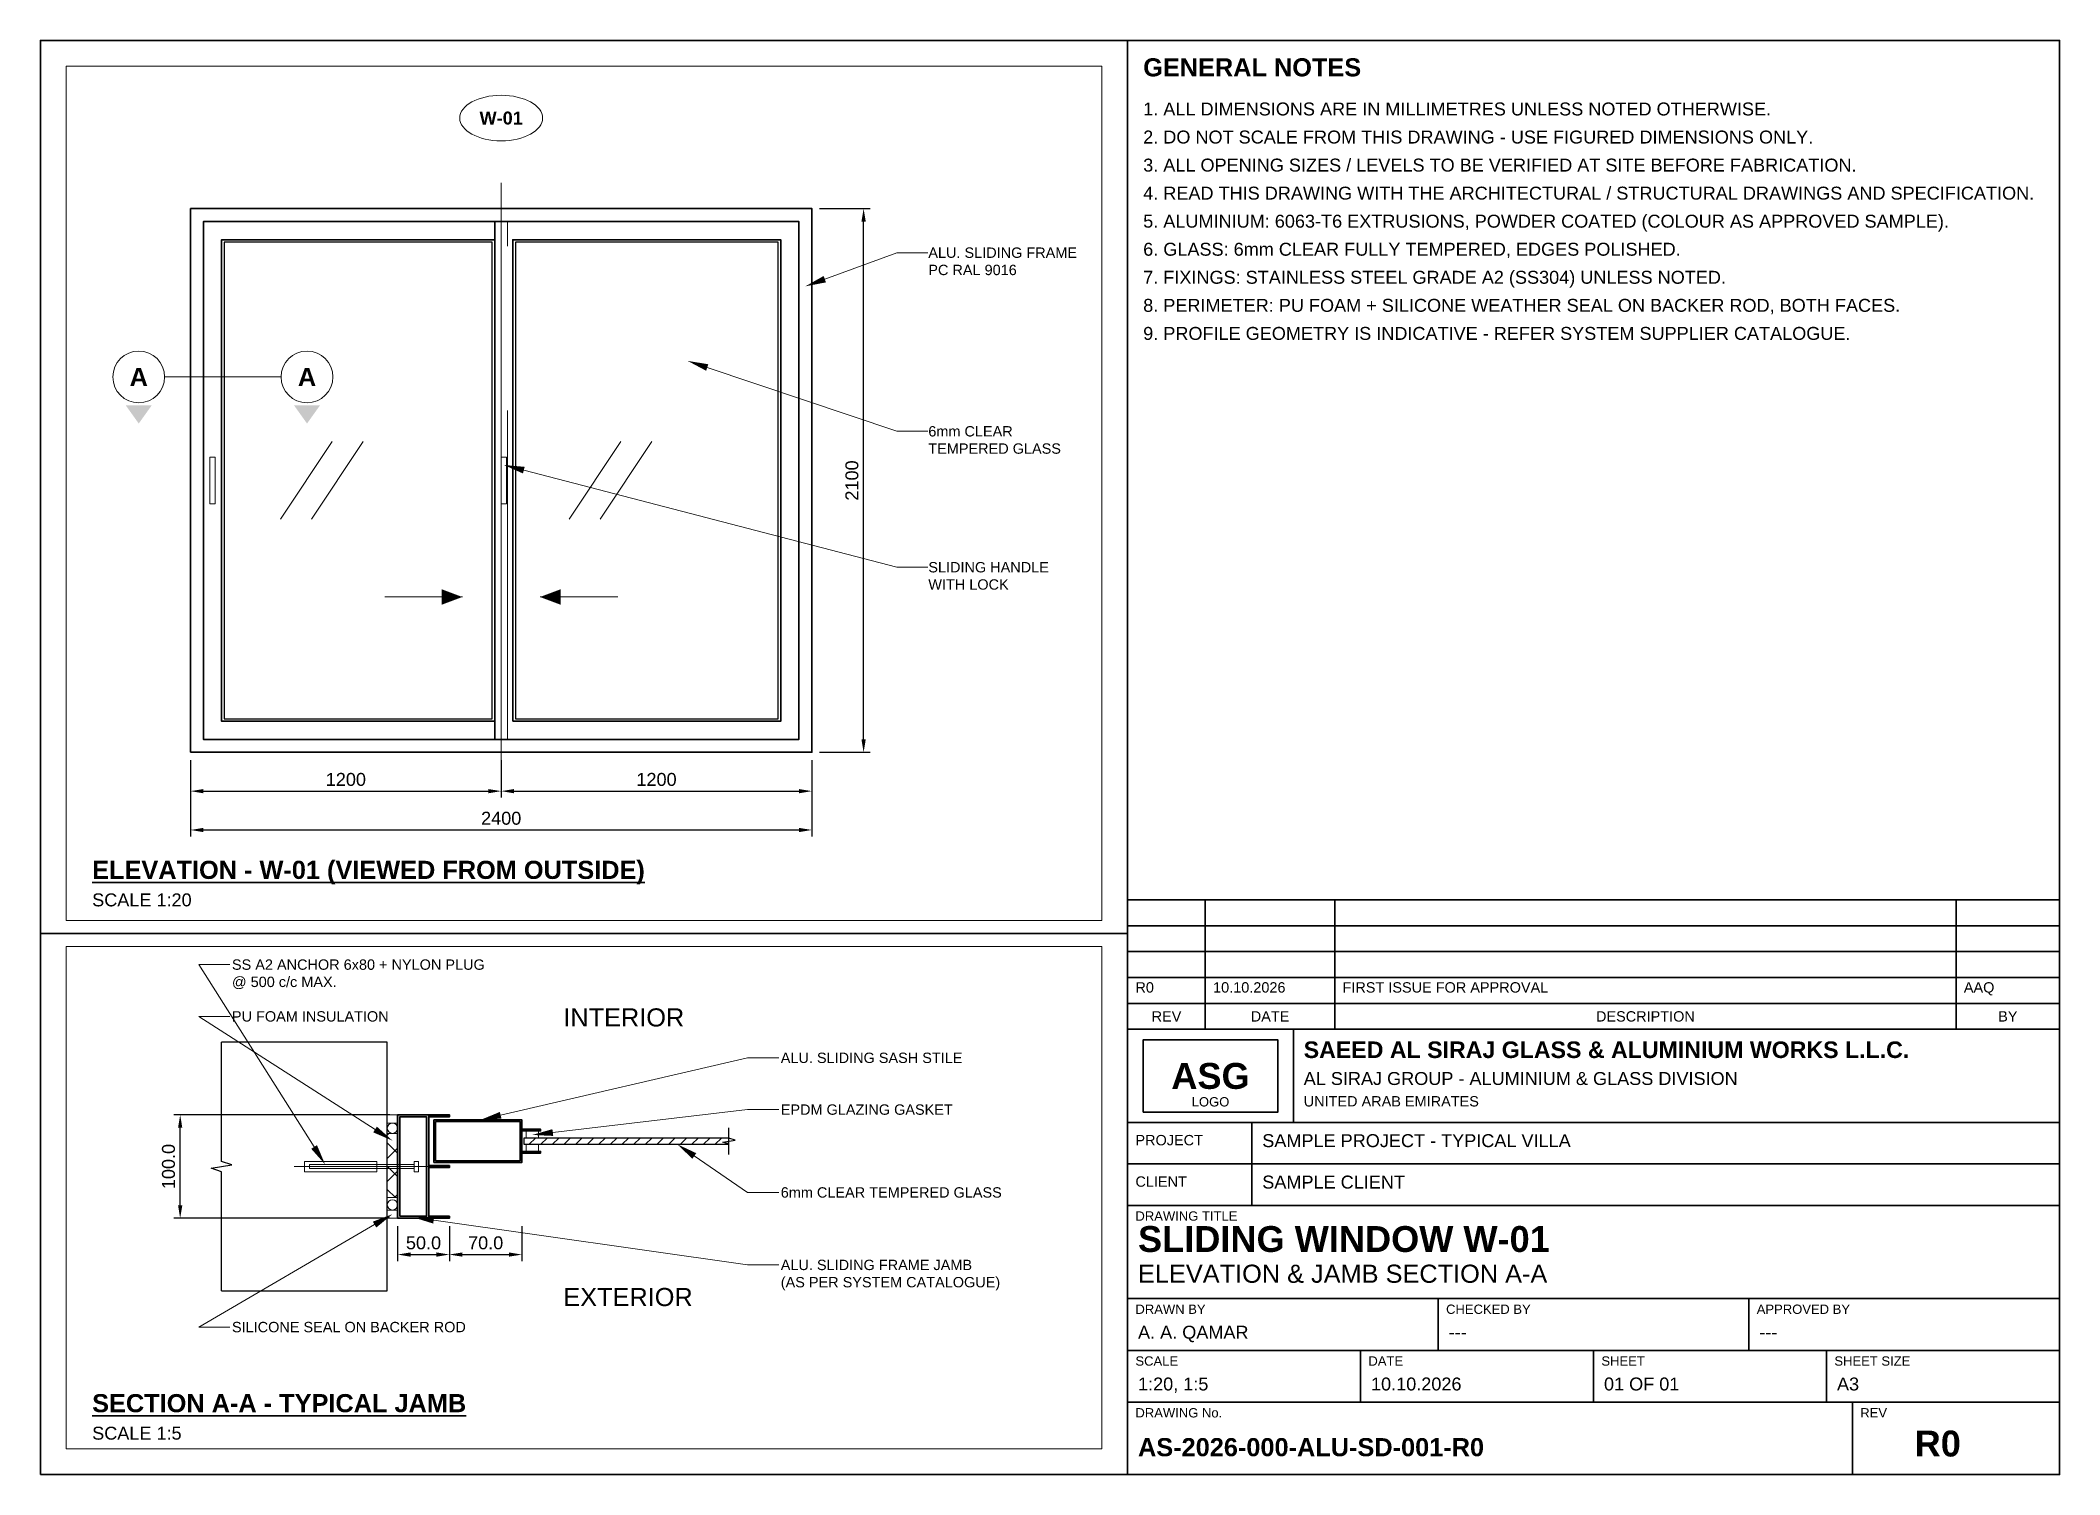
# Paper-space layout 'SD-001' of a CAD drawing. Header units: millimetres. Extents: x 20 to 410, y 10 to 287.
# The model-space entities are those that its viewports show. They can reach past a viewport. Long polylines and large blocks are cut down to what shows.
import ezdxf
from ezdxf import colors
from ezdxf.entities.mleader import LeaderData, LeaderLine
from ezdxf.enums import TextEntityAlignment as Align
from ezdxf.math import Vec2, Vec3

# ---------------------------------------------------------------- set-up
doc = ezdxf.new("R2010")
doc.units = ezdxf.units.MM
doc.linetypes.add('CENTER2', pattern=[25.4, 15.875, -3.175, 3.175, -3.175])
doc.linetypes.add('HIDDEN2', pattern=[4.7625, 3.175, -1.5875])
for name, color, linetype, lineweight in [('A-CENTER', 8, 'CENTER2', 13), ('A-DIM', 1, 'Continuous', 13), ('A-HIDDEN', 8, 'HIDDEN2', 13), ('A-LEADER', 1, 'Continuous', 13), ('A-TEXT-NOTES', 7, 'Continuous', 18), ('A-TEXT-TITLE', 7, 'Continuous', 35), ('A-TITLEBLOCK', 7, 'Continuous', 30), ('ALU-HARDWARE', 140, 'Continuous', 18), ('ALU-HATCH', 5, 'Continuous', 13), ('ALU-LABEL', 5, 'Continuous', 13), ('ALU-OUTLINE', 5, 'Continuous', 30), ('GLZ-HATCH', 4, 'Continuous', 9), ('GLZ-LABEL', 4, 'Continuous', 13), ('GLZ-OUTLINE', 4, 'Continuous', 25), ('MISC-ANCHOR', 9, 'Continuous', 18), ('MISC-INSULATION', 2, 'Continuous', 9), ('MISC-SEALANT', 2, 'Continuous', 13)]:
    doc.layers.add(name, color=color, linetype=linetype, lineweight=lineweight)
doc.layers.add('A-VPORT', color=9, linetype='Continuous', lineweight=0, plot=False)
doc.layers.add('XREF', color=9, linetype='Continuous')
doc.styles.add('STD-DIM', font='arial.ttf')
doc.styles.add('STD-LABEL', font='arial.ttf')
doc.styles.add('STD-NOTES', font='arial.ttf')
doc.styles.add('STD-SUBTITLE', font='arial.ttf')
doc.styles.add('STD-TITLE', font='arialbd.ttf')
doc.dimstyles.new('AlSiraj-Dim-1-20', dxfattribs={"dimscale": 20, "dimtxt": 2.5, "dimasz": 2.5, "dimexe": 1.25, "dimexo": 1.5, "dimgap": 1, "dimtad": 1, "dimdec": 0, "dimzin": 0, "dimdsep": 46, "dimtxsty": 'STD-DIM', "dimcen": 2.5, "dimclrd": 256, "dimclre": 256, "dimclrt": 256, "dimazin": 3, "dimtfac": 1, "dimtmove": 0, "dimatfit": 3, "dimlwd": -1, "dimlwe": -1})
doc.dimstyles.new('AlSiraj-Dim-1-5', dxfattribs={"dimscale": 5, "dimtxt": 2.5, "dimasz": 2.5, "dimexe": 1.25, "dimexo": 1.5, "dimgap": 1, "dimtad": 1, "dimdec": 1, "dimzin": 0, "dimdsep": 46, "dimtxsty": 'STD-DIM', "dimcen": 2.5, "dimclrd": 256, "dimclre": 256, "dimclrt": 256, "dimazin": 3, "dimtfac": 1, "dimtmove": 0, "dimatfit": 3, "dimlwd": -1, "dimlwe": -1})
doc.mleader_styles.duplicate_entry("Standard", 'AlSiraj-MLeader-1-20')
doc.mleader_styles.duplicate_entry("Standard", 'AlSiraj-MLeader-1-5')

# ---------------------------------------------------------------- blocks, each defined once
blk = doc.blocks.new('ASG-TITLEBLOCK', base_point=(180, 0))
at = {"layer": 'A-TITLEBLOCK'}
for p, q in [((15, 86), (15, 111)), ((40, 86), (40, 111)), ((160, 86), (160, 111)), ((0, 106), (180, 106)), ((0, 101), (180, 101)), ((0, 96), (180, 96)), ((0, 91), (180, 91)), ((0, 86), (180, 86)), ((32, 68), (32, 86)), ((0, 68), (180, 68)), ((24, 52), (24, 68)), ((0, 60), (180, 60)), ((0, 52), (180, 52)), ((0, 34), (180, 34)), ((60, 24), (60, 34)), ((120, 24), (120, 34)), ((0, 24), (180, 24)), ((45, 14), (45, 24)), ((90, 14), (90, 24)), ((135, 14), (135, 24)), ((0, 14), (180, 14)), ((140, 0), (140, 14))]:
    blk.add_line(p, q, dxfattribs=at)
for points in [[(0, 0), (180, 0), (180, 111), (0, 111)], [(3, 70), (29, 70), (29, 84), (3, 84)]]:
    blk.add_lwpolyline(points, close=True, dxfattribs=at)
at = {"layer": 'A-TEXT-NOTES', "style": 'STD-LABEL'}
for s, height, p in [('REV', 2, (7.5, 88.5)), ('DATE', 2, (27.5, 88.5)), ('DESCRIPTION', 2, (100, 88.5)), ('BY', 2, (170, 88.5)), ('LOGO', 1.8, (16, 72))]:
    blk.add_text(s, height=height, dxfattribs=at).set_placement(p, align=Align.MIDDLE_CENTER)
at = {"layer": 'A-TEXT-NOTES'}
for s, height, style, p in [('AL SIRAJ GROUP - ALUMINIUM & GLASS DIVISION', 2.5, 'STD-NOTES', (34, 74.5)), ('PROJECT', 2, 'STD-LABEL', (1.5, 63)), ('CLIENT', 2, 'STD-LABEL', (1.5, 55)), ('DRAWING TITLE', 1.8, 'STD-LABEL', (1.5, 48.5)), ('DRAWN BY', 1.8, 'STD-LABEL', (1.5, 30.5)), ('CHECKED BY', 1.8, 'STD-LABEL', (61.5, 30.5)), ('APPROVED BY', 1.8, 'STD-LABEL', (121.5, 30.5)), ('SCALE', 1.8, 'STD-LABEL', (1.5, 20.5)), ('DATE', 1.8, 'STD-LABEL', (46.5, 20.5)), ('SHEET', 1.8, 'STD-LABEL', (91.5, 20.5)), ('SHEET SIZE', 1.8, 'STD-LABEL', (136.5, 20.5)), ('DRAWING No.', 1.8, 'STD-LABEL', (1.5, 10.5)), ('REV', 1.8, 'STD-LABEL', (141.5, 10.5))]:
    blk.add_text(s, height=height, dxfattribs=dict(at, style=style)).set_placement(p, align=Align.BOTTOM_LEFT)
for tag, height, style, p in [('R4_REV', 2, 'STD-LABEL', (1.5, 107.5)), ('R4_DATE', 2, 'STD-LABEL', (16.5, 107.5)), ('R4_DESC', 2, 'STD-LABEL', (41.5, 107.5)), ('R4_BY', 2, 'STD-LABEL', (161.5, 107.5)), ('R3_REV', 2, 'STD-LABEL', (1.5, 102.5)), ('R3_DATE', 2, 'STD-LABEL', (16.5, 102.5)), ('R3_DESC', 2, 'STD-LABEL', (41.5, 102.5)), ('R3_BY', 2, 'STD-LABEL', (161.5, 102.5)), ('R2_REV', 2, 'STD-LABEL', (1.5, 97.5)), ('R2_DATE', 2, 'STD-LABEL', (16.5, 97.5)), ('R2_DESC', 2, 'STD-LABEL', (41.5, 97.5)), ('R2_BY', 2, 'STD-LABEL', (161.5, 97.5)), ('R1_REV', 2, 'STD-LABEL', (1.5, 92.5)), ('R1_DATE', 2, 'STD-LABEL', (16.5, 92.5)), ('R1_DESC', 2, 'STD-LABEL', (41.5, 92.5)), ('R1_BY', 2, 'STD-LABEL', (161.5, 92.5)), ('CONTACT', 2, 'STD-LABEL', (34, 70.5)), ('PROJECT', 2.5, 'STD-NOTES', (26, 62.5)), ('CLIENT', 2.5, 'STD-NOTES', (26, 54.5)), ('DRAWN', 2.5, 'STD-NOTES', (2, 25.5)), ('CHECKED', 2.5, 'STD-NOTES', (62, 25.5)), ('APPROVED', 2.5, 'STD-NOTES', (122, 25.5)), ('SCALE', 2.5, 'STD-NOTES', (2, 15.5)), ('DATE', 2.5, 'STD-NOTES', (47, 15.5)), ('SHEET', 2.5, 'STD-NOTES', (92, 15.5)), ('SIZE', 2.5, 'STD-NOTES', (137, 15.5))]:
    blk.add_attdef(tag, text='', height=height, dxfattribs=dict(at, style=style)).set_placement(p, align=Align.BOTTOM_LEFT)
at = {"layer": 'A-TEXT-TITLE', "style": 'STD-TITLE'}
blk.add_text('SAEED AL SIRAJ GLASS & ALUMINIUM WORKS L.L.C.', height=3.2, dxfattribs=at).set_placement((34, 79.5), align=Align.BOTTOM_LEFT)
blk.add_text('ASG', height=5, dxfattribs=at).set_placement((16, 77), align=Align.MIDDLE_CENTER)
at = {"layer": 'A-TEXT-TITLE'}
for tag, height, style, p in [('TITLE1', 5, 'STD-TITLE', (2, 41.5)), ('TITLE2', 3.5, 'STD-SUBTITLE', (2, 36)), ('REV', 5, 'STD-TITLE', (152, 2)), ('DWG_NO', 3.5, 'STD-TITLE', (2, 2.5))]:
    blk.add_attdef(tag, text='', height=height, dxfattribs=dict(at, style=style)).set_placement(p, align=Align.BOTTOM_LEFT)
blk = doc.blocks.new('ASG-SECTION-MARK')
blk.add_circle((0, 0), 5)
blk.add_solid([(-2.5, -5.5), (2.5, -5.5), (0, -9)])
at = {"style": 'STD-TITLE'}
blk.add_attdef('SEC', text='', height=3.5, dxfattribs=at).set_placement((0, 0), align=Align.MIDDLE_CENTER)
blk = doc.blocks.new('ASG-ITEM-TAG')
blk.add_ellipse((0, 0), major_axis=(8, 0), ratio=0.55)
at = {"style": 'STD-TITLE'}
blk.add_attdef('MARK', text='', height=2.5, dxfattribs=at).set_placement((0, 0), align=Align.MIDDLE_CENTER)

msp = doc.modelspace()

# ---------------------------------------------------------------- hatches: boundary and pattern name
at = {"layer": 'ALU-HATCH'}
h = msp.add_hatch(color=256, dxfattribs=at)
h.dxf.hatch_style = 1
h.paths.add_polyline_path([(4010, 350), (4040, 350), (4040, 450), (4010, 450)])
h.paths.add_polyline_path([(4012, 352), (4038, 352), (4038, 448), (4012, 448)], flags=16)
h = msp.add_hatch(color=256, dxfattribs=at)
h.dxf.hatch_style = 1
h.paths.add_polyline_path([(4040, 448), (4060, 448), (4060, 450), (4040, 450)])
h = msp.add_hatch(color=256, dxfattribs=at)
h.dxf.hatch_style = 1
h.paths.add_polyline_path([(4045, 404), (4130, 404), (4130, 445), (4045, 445)])
h.paths.add_polyline_path([(4046.6, 405.6), (4128.4, 405.6), (4128.4, 443.4), (4046.6, 443.4)], flags=16)
h = msp.add_hatch(color=256, dxfattribs=at)
h.dxf.hatch_style = 1
h.paths.add_polyline_path([(4130, 434.4), (4148, 434.4), (4148, 436), (4130, 436)])
h = msp.add_hatch(color=256, dxfattribs=at)
h.dxf.hatch_style = 1
h.paths.add_polyline_path([(4130, 413), (4148, 413), (4148, 414.6), (4130, 414.6)])
h = msp.add_hatch(color=256, dxfattribs=at)
h.dxf.hatch_style = 1
h.paths.add_polyline_path([(4040, 399), (4060, 399), (4060, 401), (4040, 401)])
h = msp.add_hatch(color=256, dxfattribs=at)
h.dxf.hatch_style = 1
h.paths.add_polyline_path([(4040, 350), (4060, 350), (4060, 352), (4040, 352)])
at = {"layer": 'GLZ-HATCH'}
h = msp.add_hatch(dxfattribs=at)
h.set_pattern_fill('ANSI31', color=256, scale=2.5)
h.paths.add_polyline_path([(4132, 421.5), (4330, 421.5), (4330, 427.5), (4132, 427.5)])
at = {"layer": 'MISC-INSULATION'}
h = msp.add_hatch(dxfattribs=at)
h.set_pattern_fill('ANSI37', color=256, scale=5)
h.paths.add_polyline_path([(4000, 370), (4010, 370), (4010, 432), (4000, 432)])

# ---------------------------------------------------------------- linework, layer by layer
at = {"layer": 'A-CENTER'}
for p, q in [((1200, -100), (1200, 2200)), ((-100, 1450), (350, 1450)), ((3910, 400), (4045, 400))]:
    msp.add_line(p, q, dxfattribs=at)
at = {"layer": 'A-HIDDEN'}
for p, q in [((1175, 2050), (1225, 2050)), ((1225, 50), (1225, 2050)), ((1175, 50), (1225, 50))]:
    msp.add_line(p, q, dxfattribs=at)
msp.add_lwpolyline([(3920, 395), (3990, 395), (3990, 405), (3920, 405)], close=True, dxfattribs=at)
at = {"layer": 'ALU-HARDWARE'}
for points in [[(75, 960), (95, 960), (95, 1140), (75, 1140)], [(1200, 960), (1220, 960), (1220, 1140), (1200, 1140)]]:
    msp.add_lwpolyline(points, close=True, dxfattribs=at)
at = {"layer": 'ALU-LABEL'}
for p, q in [((750, 600), (1050, 600)), ((1650, 600), (1350, 600))]:
    msp.add_line(p, q, dxfattribs=at)
for points in [[(1050, 600), (970, 630), (970, 570)], [(1350, 600), (1430, 630), (1430, 570)]]:
    msp.add_solid(points, dxfattribs=at)
at = {"layer": 'ALU-OUTLINE'}
for points in [[(0, 0), (2400, 0), (2400, 2100), (0, 2100)], [(50, 50), (2350, 50), (2350, 2050), (50, 2050)], [(1175, 50), (2350, 50), (2350, 2050), (1175, 2050)], [(1245, 120), (2280, 120), (2280, 1980), (1245, 1980)], [(4010, 350), (4040, 350), (4040, 450), (4010, 450)], [(4040, 448), (4060, 448), (4060, 450), (4040, 450)], [(4012, 352), (4038, 352), (4038, 448), (4012, 448)], [(4045, 404), (4130, 404), (4130, 445), (4045, 445)], [(4046.6, 405.6), (4128.4, 405.6), (4128.4, 443.4), (4046.6, 443.4)], [(4130, 434.4), (4148, 434.4), (4148, 436), (4130, 436)], [(4130, 413), (4148, 413), (4148, 414.6), (4130, 414.6)], [(4040, 399), (4060, 399), (4060, 401), (4040, 401)], [(4040, 350), (4060, 350), (4060, 352), (4040, 352)]]:
    msp.add_lwpolyline(points, close=True, dxfattribs=at)
for points in [[(1175, 50), (50, 50), (50, 2050), (1175, 2050)], [(1175, 120), (120, 120), (120, 1980), (1175, 1980)]]:
    msp.add_lwpolyline(points, dxfattribs=at)
at = {"layer": 'GLZ-HATCH'}
for p, q in [((347.5, 900), (547.5, 1200)), ((467.5, 900), (667.5, 1200)), ((1462.5, 900), (1662.5, 1200)), ((1582.5, 900), (1782.5, 1200))]:
    msp.add_line(p, q, dxfattribs=at)
at = {"layer": 'GLZ-OUTLINE'}
for points in [[(130, 130), (1165, 130), (1165, 1970), (130, 1970)], [(1255, 130), (2270, 130), (2270, 1970), (1255, 1970)], [(4132, 421.5), (4330, 421.5), (4330, 427.5), (4132, 427.5)]]:
    msp.add_lwpolyline(points, close=True, dxfattribs=at)
msp.add_lwpolyline([(4330, 411.5), (4330, 421.5), (4324, 423.6), (4336, 425.4), (4330, 427.5), (4330, 437.5)], dxfattribs=at)
at = {"layer": 'MISC-ANCHOR'}
for points in [[(3925, 398), (4026, 398), (4026, 402), (3925, 402)], [(4026, 395), (4030, 395), (4030, 405), (4026, 405)]]:
    msp.add_lwpolyline(points, close=True, dxfattribs=at)
at = {"layer": 'MISC-INSULATION'}
msp.add_lwpolyline([(4000, 370), (4010, 370), (4010, 432), (4000, 432)], close=True, dxfattribs=at)
at = {"layer": 'MISC-SEALANT'}
for points in [[(4000, 442), (4010, 442), (4010, 450), (4000, 450)], [(4134, 427.5), (4146, 427.5), (4146, 434.4), (4134, 434.4)], [(4134, 414.6), (4146, 414.6), (4146, 421.5), (4134, 421.5)], [(4000, 350), (4010, 350), (4010, 358), (4000, 358)]]:
    msp.add_lwpolyline(points, close=True, dxfattribs=at)
for centre in [(4005, 437), (4005, 363)]:
    msp.add_circle(centre, 5, dxfattribs=at)
at = {"layer": 'XREF'}
for points in [[(3840, 280), (3840, 395), (3830, 398.5), (3850, 401.5), (3840, 405), (3840, 520)], [(3840, 280), (4000, 280), (4000, 520), (3840, 520)]]:
    msp.add_lwpolyline(points, dxfattribs=at)

# ---------------------------------------------------------------- block references
at = {"layer": 'A-LEADER', "xscale": 20, "yscale": 20}
for p in [(-200, 1450), (450, 1450)]:
    msp.add_blockref('ASG-SECTION-MARK', p, dxfattribs=at).add_auto_attribs({'SEC': 'A'})
at = {"layer": 'A-TEXT-NOTES', "xscale": 20, "yscale": 20}
msp.add_blockref('ASG-ITEM-TAG', (1200, 2450), dxfattribs=at).add_auto_attribs({'MARK': 'W-01'})

# ---------------------------------------------------------------- texts
at = {"layer": 'A-TEXT-NOTES', "style": 'STD-SUBTITLE'}
for s, p in [('INTERIOR', (4170, 530)), ('EXTERIOR', (4170, 260))]:
    msp.add_text(s, height=17.5, dxfattribs=at).set_placement(p, align=Align.BOTTOM_LEFT)

# ---------------------------------------------------------------- dimensions: what is measured, and where the dimension line sits
at = {"layer": 'A-DIM'}
for base, p1, p2, dimstyle in [((2600, 0), (2400, 0), (2400, 2100), 'AlSiraj-Dim-1-20'), ((3800, 350), (4010, 350), (4010, 450), 'AlSiraj-Dim-1-5')]:
    msp.add_linear_dim(base=base, p1=p1, p2=p2, angle=90, dimstyle=dimstyle, dxfattribs=at).render()
for base, p1, p2, dimstyle in [((4010, 315), (4010, 350), (4060, 350), 'AlSiraj-Dim-1-5'), ((4060, 315), (4060, 350), (4130, 350), 'AlSiraj-Dim-1-5'), ((0, -300), (0, 0), (2400, 0), 'AlSiraj-Dim-1-20'), ((0, -150), (0, 0), (1200, 0), 'AlSiraj-Dim-1-20'), ((1200, -150), (1200, 0), (2400, 0), 'AlSiraj-Dim-1-20')]:
    msp.add_linear_dim(base=base, p1=p1, p2=p2, dimstyle=dimstyle, dxfattribs=at).render()

# ---------------------------------------------------------------- leaders
at = {"layer": 'A-LEADER'}
ml = msp.add_multileader_mtext('AlSiraj-MLeader-1-5', dxfattribs=at)
ml.set_content('SS A2 ANCHOR 6x80 + NYLON PLUG\\P@ 500 c/c MAX.', color=256, style='STD-LABEL')
ml.set_leader_properties(color=256, linetype='ByLayer', lineweight=-1)
ml.build(insert=Vec2(0, 0))
ml.multileader.update_dxf_attribs({"dogleg_length": 30, "arrow_head_size": 20, "scale": 5})
ctx = ml.context
ctx.base_point, ctx.scale, ctx.char_height, ctx.arrow_head_size = Vec3(3848, 595), 5, 10, 20
notes = []
notes.append((ctx, [(0, (1, 1, 0), (3818, 595), (1, 0), 30, [(0, [(3940, 402)], 0, [])])]))
ctx.mtext.insert = Vec3(3850, 600)
ml = msp.add_multileader_mtext('AlSiraj-MLeader-1-5', dxfattribs=at)
ml.set_content('PU FOAM INSULATION', color=256, style='STD-LABEL')
ml.set_leader_properties(color=256, linetype='ByLayer', lineweight=-1)
ml.build(insert=Vec2(0, 0))
ml.multileader.update_dxf_attribs({"dogleg_length": 30, "arrow_head_size": 20, "scale": 5})
ctx = ml.context
ctx.base_point, ctx.scale, ctx.char_height, ctx.arrow_head_size = Vec3(3848, 545), 5, 10, 20
notes.append((ctx, [(0, (1, 1, 0), (3818, 545), (1, 0), 30, [(0, [(4005, 425)], 0, [])])]))
ctx.mtext.insert = Vec3(3850, 550)
ml = msp.add_multileader_mtext('AlSiraj-MLeader-1-5', dxfattribs=at)
ml.set_content('EPDM GLAZING GASKET', color=256, style='STD-LABEL')
ml.set_leader_properties(color=256, linetype='ByLayer', lineweight=-1)
ml.build(insert=Vec2(0, 0))
ml.multileader.update_dxf_attribs({"dogleg_length": 30, "arrow_head_size": 20, "scale": 5})
ctx = ml.context
ctx.base_point, ctx.scale, ctx.char_height, ctx.arrow_head_size = Vec3(4378, 455), 5, 10, 20
notes.append((ctx, [(0, (1, 1, 0), (4348, 455), (1, 0), 30, [(0, [(4140, 430.5)], 0, [])])]))
ctx.mtext.insert = Vec3(4380, 460)
ml = msp.add_multileader_mtext('AlSiraj-MLeader-1-5', dxfattribs=at)
ml.set_content('SILICONE SEAL ON BACKER ROD', color=256, style='STD-LABEL')
ml.set_leader_properties(color=256, linetype='ByLayer', lineweight=-1)
ml.build(insert=Vec2(0, 0))
ml.multileader.update_dxf_attribs({"dogleg_length": 30, "arrow_head_size": 20, "scale": 5})
ctx = ml.context
ctx.base_point, ctx.scale, ctx.char_height, ctx.arrow_head_size = Vec3(3848, 245), 5, 10, 20
notes.append((ctx, [(0, (1, 1, 0), (3818, 245), (1, 0), 30, [(0, [(4005, 354)], 0, [])])]))
ctx.mtext.insert = Vec3(3850, 250)
at = {"layer": 'ALU-LABEL'}
ml = msp.add_multileader_mtext('AlSiraj-MLeader-1-20', dxfattribs=at)
ml.set_content('ALU. SLIDING FRAME\\PPC RAL 9016', color=256, style='STD-LABEL')
ml.set_leader_properties(color=256, linetype='ByLayer', lineweight=-1)
ml.build(insert=Vec2(0, 0))
ml.multileader.update_dxf_attribs({"dogleg_length": 120, "arrow_head_size": 80, "scale": 20})
ctx = ml.context
ctx.base_point, ctx.scale, ctx.char_height, ctx.arrow_head_size = Vec3(2848, 1930), 20, 40, 80
notes.append((ctx, [(0, (1, 1, 0), (2728, 1930), (1, 0), 120, [(0, [(2375, 1800)], 0, [])])]))
ctx.mtext.insert = Vec3(2850, 1950)
ml = msp.add_multileader_mtext('AlSiraj-MLeader-1-20', dxfattribs=at)
ml.set_content('SLIDING HANDLE\\PWITH LOCK', color=256, style='STD-LABEL')
ml.set_leader_properties(color=256, linetype='ByLayer', lineweight=-1)
ml.build(insert=Vec2(0, 0))
ml.multileader.update_dxf_attribs({"dogleg_length": 120, "arrow_head_size": 80, "scale": 20})
ctx = ml.context
ctx.base_point, ctx.scale, ctx.char_height, ctx.arrow_head_size = Vec3(2848, 715), 20, 40, 80
notes.append((ctx, [(0, (1, 1, 0), (2728, 715), (1, 0), 120, [(0, [(1210, 1110)], 0, [])])]))
ctx.mtext.insert = Vec3(2850, 735)
ml = msp.add_multileader_mtext('AlSiraj-MLeader-1-5', dxfattribs=at)
ml.set_content('ALU. SLIDING SASH STILE', color=256, style='STD-LABEL')
ml.set_leader_properties(color=256, linetype='ByLayer', lineweight=-1)
ml.build(insert=Vec2(0, 0))
ml.multileader.update_dxf_attribs({"dogleg_length": 30, "arrow_head_size": 20, "scale": 5})
ctx = ml.context
ctx.base_point, ctx.scale, ctx.char_height, ctx.arrow_head_size = Vec3(4378, 505), 5, 10, 20
notes.append((ctx, [(0, (1, 1, 0), (4348, 505), (1, 0), 30, [(0, [(4090, 445)], 0, [])])]))
ctx.mtext.insert = Vec3(4380, 510)
ml = msp.add_multileader_mtext('AlSiraj-MLeader-1-5', dxfattribs=at)
ml.set_content('ALU. SLIDING FRAME JAMB\\P(AS PER SYSTEM CATALOGUE)', color=256, style='STD-LABEL')
ml.set_leader_properties(color=256, linetype='ByLayer', lineweight=-1)
ml.build(insert=Vec2(0, 0))
ml.multileader.update_dxf_attribs({"dogleg_length": 30, "arrow_head_size": 20, "scale": 5})
ctx = ml.context
ctx.base_point, ctx.scale, ctx.char_height, ctx.arrow_head_size = Vec3(4378, 305), 5, 10, 20
notes.append((ctx, [(0, (1, 1, 0), (4348, 305), (1, 0), 30, [(0, [(4025, 351)], 0, [])])]))
ctx.mtext.insert = Vec3(4380, 310)
at = {"layer": 'GLZ-LABEL'}
ml = msp.add_multileader_mtext('AlSiraj-MLeader-1-20', dxfattribs=at)
ml.set_content('6mm CLEAR\\PTEMPERED GLASS', color=256, style='STD-LABEL')
ml.set_leader_properties(color=256, linetype='ByLayer', lineweight=-1)
ml.build(insert=Vec2(0, 0))
ml.multileader.update_dxf_attribs({"dogleg_length": 120, "arrow_head_size": 80, "scale": 20})
ctx = ml.context
ctx.base_point, ctx.scale, ctx.char_height, ctx.arrow_head_size = Vec3(2848, 1240), 20, 40, 80
notes.append((ctx, [(0, (1, 1, 0), (2728, 1240), (1, 0), 120, [(0, [(1920, 1512)], 0, [])])]))
ctx.mtext.insert = Vec3(2850, 1260)
ml = msp.add_multileader_mtext('AlSiraj-MLeader-1-5', dxfattribs=at)
ml.set_content('6mm CLEAR TEMPERED GLASS', color=256, style='STD-LABEL')
ml.set_leader_properties(color=256, linetype='ByLayer', lineweight=-1)
ml.build(insert=Vec2(0, 0))
ml.multileader.update_dxf_attribs({"dogleg_length": 30, "arrow_head_size": 20, "scale": 5})
ctx = ml.context
ctx.base_point, ctx.scale, ctx.char_height, ctx.arrow_head_size = Vec3(4378, 375), 5, 10, 20
notes.append((ctx, [(0, (1, 1, 0), (4348, 375), (1, 0), 30, [(0, [(4280, 421.5)], 0, [])])]))
ctx.mtext.insert = Vec3(4380, 380)
for ctx, leaders in notes:
    for number, flags, end, landing, length, lines in leaders:
        leader = LeaderData()
        leader.index, (leader.has_last_leader_line, leader.has_dogleg_vector, leader.attachment_direction) = number, flags
        leader.last_leader_point, leader.dogleg_vector, leader.dogleg_length = Vec3(end), Vec3(landing), length
        for number, points, colour, breaks in lines:
            line = LeaderLine()
            line.index, line.vertices, line.color, line.breaks = number, Vec3.list(points), colors.encode_raw_color(colour), breaks
            leader.lines.append(line)
        ctx.leaders.append(leader)

psp = doc.layouts.new('SD-001')

# ---------------------------------------------------------------- linework, layer by layer
at = {"layer": 'A-TITLEBLOCK'}
for p, q in [((230, 121), (230, 287)), ((20, 114.5), (230, 114.5))]:
    psp.add_line(p, q, dxfattribs=at)
psp.add_lwpolyline([(20, 10), (410, 10), (410, 287), (20, 287)], close=True, dxfattribs=at)

# ---------------------------------------------------------------- block references
psp.add_blockref('ASG-TITLEBLOCK', (410, 10), dxfattribs=at).add_auto_attribs({'DWG_NO': 'AS-2026-000-ALU-SD-001-R0', 'REV': 'R0', 'SCALE': '1:20, 1:5', 'DATE': '10.10.2026', 'SHEET': '01 OF 01', 'SIZE': 'A3', 'DRAWN': 'A. A. QAMAR', 'CHECKED': '---', 'APPROVED': '---', 'TITLE1': 'SLIDING WINDOW W-01', 'TITLE2': 'ELEVATION & JAMB SECTION A-A', 'PROJECT': 'SAMPLE PROJECT - TYPICAL VILLA', 'CLIENT': 'SAMPLE CLIENT', 'CONTACT': 'UNITED ARAB EMIRATES', 'R1_REV': 'R0', 'R1_DATE': '10.10.2026', 'R1_DESC': 'FIRST ISSUE FOR APPROVAL', 'R1_BY': 'AAQ'})

# ---------------------------------------------------------------- texts
at = {"layer": 'A-TEXT-NOTES', "style": 'STD-NOTES'}
for s, p in [('SCALE 1:20', (30, 119)), ('SCALE 1:5', (30, 16))]:
    psp.add_text(s, height=2.5, dxfattribs=at).set_placement(p, align=Align.BOTTOM_LEFT)
at = {"layer": 'A-TEXT-NOTES', "insert": (233, 275), "char_height": 2.5, "width": 172, "attachment_point": 1, "line_spacing_factor": 1.3, "style": 'STD-NOTES'}
psp.add_mtext('1. ALL DIMENSIONS ARE IN MILLIMETRES UNLESS NOTED OTHERWISE.\\P2. DO NOT SCALE FROM THIS DRAWING - USE FIGURED DIMENSIONS ONLY.\\P3. ALL OPENING SIZES / LEVELS TO BE VERIFIED AT SITE BEFORE FABRICATION.\\P4. READ THIS DRAWING WITH THE ARCHITECTURAL / STRUCTURAL DRAWINGS AND SPECIFICATION.\\P5. ALUMINIUM: 6063-T6 EXTRUSIONS, POWDER COATED (COLOUR AS APPROVED SAMPLE).\\P6. GLASS: 6mm CLEAR FULLY TEMPERED, EDGES POLISHED.\\P7. FIXINGS: STAINLESS STEEL GRADE A2 (SS304) UNLESS NOTED.\\P8. PERIMETER: PU FOAM + SILICONE WEATHER SEAL ON BACKER ROD, BOTH FACES.\\P9. PROFILE GEOMETRY IS INDICATIVE - REFER SYSTEM SUPPLIER CATALOGUE.', dxfattribs=at)
at = {"layer": 'A-TEXT-TITLE', "style": 'STD-TITLE'}
for s, p in [('GENERAL NOTES', (233, 279)), ('%%UELEVATION - W-01 (VIEWED FROM OUTSIDE)', (30, 124)), ('%%USECTION A-A - TYPICAL JAMB', (30, 21))]:
    psp.add_text(s, height=3.5, dxfattribs=at).set_placement(p, align=Align.BOTTOM_LEFT)

# ---------------------------------------------------------------- viewports
at = {"layer": 'A-VPORT'}
psp.add_viewport(center=(125, 199.5), size=(200, 165), view_center_point=(1520, 1000), view_height=3300, dxfattribs=at)
psp.add_viewport(center=(125, 63.5), size=(200, 97), view_center_point=(4190, 370), view_height=485, status=3, dxfattribs=at)

doc.saveas('drawing.dxf')
